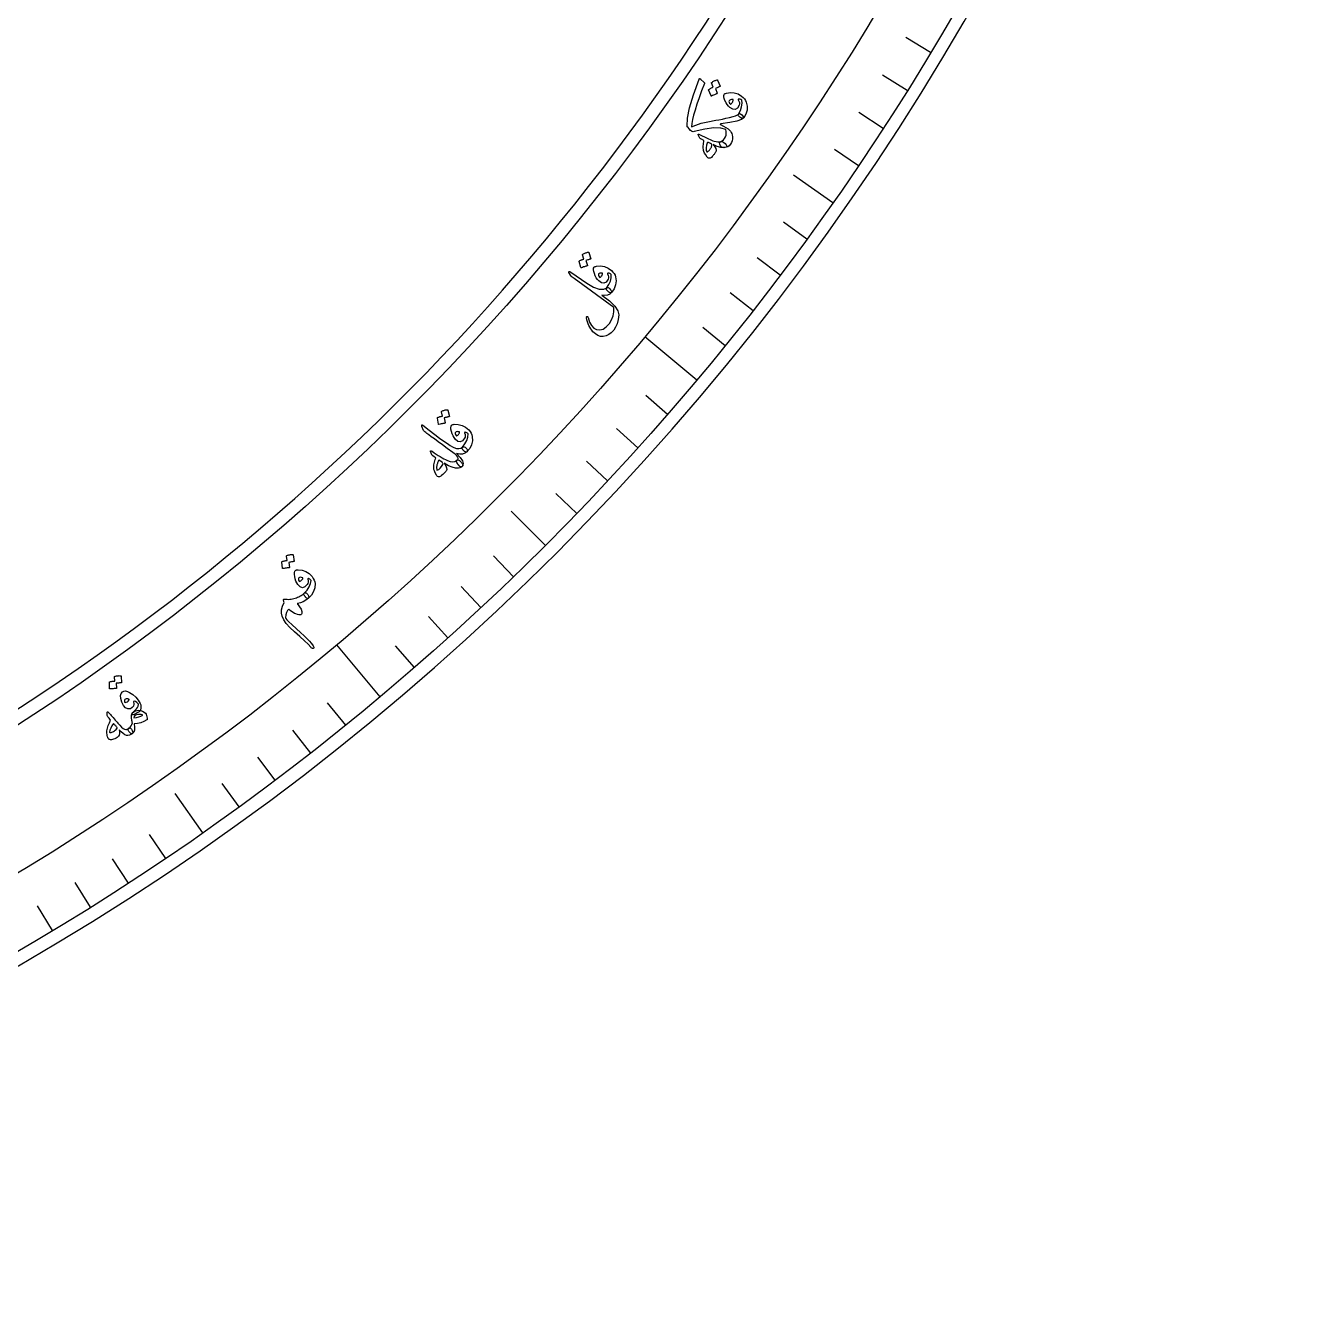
# Model space of a CAD drawing. Header units: millimetres. Extents: x -68 to 68, y -68 to 78.
# Drawn here: x 33.89 to 67.5, y -67.5 to -33.89 of the extents above; entities that cross this region are included whole.
import ezdxf

# ---------------------------------------------------------------- set-up
doc = ezdxf.new("R2010")
doc.units = ezdxf.units.MM
for name, color, linetype in [('CUT_INNER', 6, 'Continuous'), ('CUT_OUTER', 1, 'Continuous'), ('ENGRAVE', 7, 'Continuous'), ('ENGRAVE_FINE', 8, 'Continuous'), ('TEXT', 5, 'Continuous')]:
    doc.layers.add(name, color=color, linetype=linetype)

msp = doc.modelspace()

# ---------------------------------------------------------------- linework, layer by layer
at = {"layer": 'CUT_INNER'}
msp.add_arc((0.0001, -0.0002), 61.7624, 92.285139, 12.656461, dxfattribs=at)
at = {"layer": 'CUT_OUTER'}
msp.add_arc((0.0002, -0.0002), 67.4998, 179.843006, 0.000133, dxfattribs=at)
at = {"layer": 'ENGRAVE'}
for points in [[(55.0108, -38.519), (53.9768, -37.795)], [(51.4443, -43.1669), (50.0906, -42.031)], [(47.4863, -47.4863), (46.5937, -46.5937)], [(43.1669, -51.4443), (42.031, -50.0906)], [(38.519, -55.0108), (37.795, -53.9768)]]:
    msp.add_lwpolyline(points, dxfattribs=at)
for radius in [67.1557, 65.3886, 62.1068]:
    msp.add_circle((0, 0), radius, dxfattribs=at)
at = {"layer": 'ENGRAVE_FINE'}
for points in [[(57.5637, -34.5878), (56.9145, -34.1977)], [(56.9513, -35.5871), (56.309, -35.1858)], [(56.3216, -36.5756), (55.6864, -36.1632)], [(55.6746, -37.553), (55.0468, -37.1295)], [(54.3301, -39.4732), (53.7174, -39.028)], [(53.633, -40.4153), (53.0281, -39.9596)], [(52.9195, -41.3452), (52.3227, -40.8789)], [(52.1898, -42.2625), (51.6012, -41.7859)], [(50.6831, -44.0581), (50.1115, -43.5613)], [(49.9064, -44.936), (49.3436, -44.4292)], [(49.1146, -45.8001), (48.5607, -45.2836)], [(48.3078, -46.6503), (47.763, -46.1242)], [(46.6503, -48.3078), (46.1242, -47.763)], [(45.8001, -49.1146), (45.2836, -48.5607)], [(44.936, -49.9064), (44.4292, -49.3436)], [(44.0581, -50.6831), (43.5613, -50.1115)], [(42.2625, -52.1898), (41.7859, -51.6012)], [(41.3452, -52.9195), (40.8789, -52.3227)], [(40.4153, -53.633), (39.9596, -53.0281)], [(39.4732, -54.3301), (39.028, -53.7174)], [(37.553, -55.6746), (37.1295, -55.0468)], [(36.5756, -56.3216), (36.1632, -55.6864)], [(35.5871, -56.9513), (35.1858, -56.309)], [(34.5878, -57.5637), (34.1977, -56.9145)]]:
    msp.add_lwpolyline(points, dxfattribs=at)
at = {"layer": 'TEXT'}
for points in [[(51.5079, -35.2837), (51.5111, -35.2796), (51.5146, -35.2765), (51.5182, -35.2743), (51.522, -35.2732), (51.528, -35.2726), (51.5344, -35.2743), (51.5412, -35.2783), (51.5485, -35.2846), (51.6445, -35.375), (51.6484, -35.3798), (51.6505, -35.3854), (51.6507, -35.3915), (51.649, -35.3984), (51.5741, -35.5962), (51.508, -35.7781), (51.451, -35.944), (51.4031, -36.0941), (51.3645, -36.2282), (51.3355, -36.3463), (51.3162, -36.4484), (51.3067, -36.5345), (51.4208, -36.4866), (51.5648, -36.4423), (51.7387, -36.4014), (51.9426, -36.3637), (52.0274, -36.3481), (52.1164, -36.33), (52.2095, -36.3096), (52.3069, -36.2867), (52.3958, -36.2635), (52.4634, -36.2422), (52.5099, -36.2228), (52.5352, -36.2054), (52.5623, -36.1885), (52.5926, -36.1921), (52.6258, -36.2161), (52.6622, -36.2607), (52.6707, -36.2746), (52.6756, -36.2861), (52.6771, -36.2952), (52.6751, -36.3019), (52.6145, -36.3452), (52.4942, -36.386), (52.3141, -36.4239), (52.0745, -36.4584), (52.0644, -36.4632), (52.0592, -36.4678), (52.0592, -36.4722), (52.0641, -36.4764), (52.1438, -36.517), (52.2108, -36.555), (52.2652, -36.5904), (52.3069, -36.6234), (52.3293, -36.6513), (52.3473, -36.6801), (52.3611, -36.7095), (52.3706, -36.7398), (52.3798, -36.7946), (52.3801, -36.8469), (52.3715, -36.8967), (52.3538, -36.944), (52.3267, -36.9919), (52.2951, -37.0288), (52.2591, -37.0547), (52.2187, -37.0696), (52.1655, -37.0771), (52.1222, -37.0727), (52.0888, -37.0563), (52.0652, -37.0281), (52.0476, -36.9882), (52.0431, -36.9566), (52.0519, -36.9332), (52.0739, -36.9181), (52.1116, -36.8986), (52.1444, -36.8716), (52.1724, -36.8372), (52.1955, -36.7952), (52.2117, -36.7491), (52.2192, -36.7024), (52.2179, -36.6551), (52.2077, -36.6071), (52.0773, -36.566), (51.8953, -36.5617), (51.6618, -36.5934), (51.3769, -36.6604), (51.3528, -36.6634), (51.3295, -36.6593), (51.307, -36.648), (51.2853, -36.6295), (51.246, -36.5887), (51.2174, -36.5557), (51.1995, -36.5303), (51.1924, -36.5127), (51.2004, -36.3082), (51.2562, -36.0363), (51.3586, -35.6969), (51.5063, -35.2894), (51.5068, -35.2886), (51.507, -35.2879), (51.5072, -35.2872), (51.5071, -35.2866), (51.5071, -35.2859), (51.5072, -35.2852), (51.5075, -35.2845), (51.5079, -35.2837)], [(51.8331, -35.3868), (51.8324, -35.3836), (51.8331, -35.3801), (51.8351, -35.3764), (51.8383, -35.3724), (51.8544, -35.3612), (51.8708, -35.3508), (51.8873, -35.3413), (51.9042, -35.3327), (51.9215, -35.325), (51.9393, -35.318), (51.9578, -35.3119), (51.9768, -35.3066), (51.9816, -35.3064), (51.9858, -35.3076), (51.9892, -35.3104), (51.9919, -35.3146), (52.0601, -35.4694), (52.0603, -35.4725), (52.0582, -35.4755), (52.054, -35.4784), (52.0475, -35.4812), (52.0423, -35.4826), (52.0346, -35.4854), (52.0244, -35.4896), (52.0117, -35.4952), (51.9962, -35.5022), (51.978, -35.5106), (51.9568, -35.5205), (51.9329, -35.5318), (51.9846, -35.6534), (51.9856, -35.658), (51.9839, -35.6619), (51.9795, -35.6652), (51.9725, -35.6677), (51.9664, -35.6699), (51.957, -35.6736), (51.9444, -35.6786), (51.9285, -35.6851), (51.9092, -35.6933), (51.8863, -35.7032), (51.8599, -35.7149), (51.8299, -35.7285), (51.8259, -35.7293), (51.8229, -35.7287), (51.8207, -35.7268), (51.8195, -35.7236), (51.7578, -35.5701), (51.7572, -35.5669), (51.7579, -35.5634), (51.7599, -35.5597), (51.7632, -35.5557), (51.7762, -35.5457), (51.7897, -35.5366), (51.8036, -35.5284), (51.8179, -35.521), (51.8326, -35.5143), (51.8474, -35.5084), (51.8625, -35.5032), (51.8778, -35.4987)], [(52.1625, -35.6844), (52.1713, -35.6748), (52.1841, -35.6662), (52.2007, -35.6586), (52.2213, -35.6519), (52.3275, -35.6355), (52.4294, -35.6431), (52.527, -35.6745), (52.6203, -35.73), (52.6637, -35.7665), (52.6987, -35.8044), (52.7253, -35.8438), (52.7435, -35.8846), (52.7653, -35.9919), (52.7614, -36.097), (52.7317, -36.1998), (52.6762, -36.3003), (52.6674, -36.3082), (52.6551, -36.3117), (52.6393, -36.3108), (52.62, -36.3053), (52.6099, -36.3014), (52.6002, -36.2966), (52.5907, -36.291), (52.5815, -36.2846), (52.5728, -36.2777), (52.5646, -36.2709), (52.557, -36.264), (52.55, -36.2571), (52.5391, -36.2434), (52.5332, -36.2299), (52.5323, -36.2168), (52.5363, -36.2039), (52.5869, -36.104), (52.6186, -36.009), (52.6313, -35.9189), (52.6251, -35.8338), (52.6013, -35.8214), (52.5817, -35.8128), (52.5661, -35.8077), (52.5547, -35.8064), (52.5438, -35.8066), (52.5357, -35.8082), (52.5304, -35.8112), (52.5279, -35.8155), (52.5269, -35.819), (52.5268, -35.8222), (52.5274, -35.825), (52.5288, -35.8275), (52.5494, -35.8636), (52.5605, -35.8983), (52.5622, -35.9318), (52.5545, -35.964), (52.5094, -36.0421), (52.4543, -36.0791), (52.3892, -36.0752), (52.3143, -36.0303), (52.2774, -35.9957), (52.2431, -35.9539), (52.2116, -35.9048), (52.1827, -35.8485), (52.1612, -35.7952), (52.1506, -35.7501), (52.151, -35.7132), (52.1625, -35.6844)], [(52.2957, -35.8507), (52.2895, -35.8691), (52.2927, -35.8892), (52.3055, -35.9109), (52.3276, -35.9343), (52.3318, -35.937), (52.3349, -35.9387), (52.337, -35.9394), (52.338, -35.9391), (52.3526, -35.9261), (52.3655, -35.9117), (52.3767, -35.8959), (52.3864, -35.8786), (52.3931, -35.8623), (52.3968, -35.8475), (52.3974, -35.8344), (52.3949, -35.8228), (52.3579, -35.8232), (52.329, -35.8279), (52.3083, -35.8371), (52.2957, -35.8507)], [(52.0766, -36.9176), (52.1017, -36.9146), (52.1282, -36.9223), (52.1562, -36.9405), (52.1857, -36.9694), (52.215, -37.007), (52.2304, -37.036), (52.232, -37.0564), (52.2198, -37.0681), (52.156, -37.0803), (52.0768, -37.073), (51.9822, -37.0462), (51.8722, -36.9998), (51.9159, -37.0564), (51.944, -37.104), (51.9565, -37.1425), (51.9534, -37.1719), (51.9474, -37.1845), (51.9402, -37.1977), (51.9318, -37.2112), (51.9221, -37.2253), (51.9116, -37.2398), (51.9004, -37.2548), (51.8884, -37.2704), (51.8758, -37.2865), (51.852, -37.3138), (51.8317, -37.3342), (51.8148, -37.3477), (51.8014, -37.3544), (51.774, -37.3571), (51.7509, -37.3542), (51.7322, -37.3456), (51.7178, -37.3315), (51.6797, -37.271), (51.6515, -37.2218), (51.6331, -37.1839), (51.6247, -37.1572), (51.6205, -37.1266), (51.6179, -37.0956), (51.6167, -37.064), (51.617, -37.032), (51.6189, -36.9992), (51.6224, -36.9654), (51.6274, -36.9306), (51.634, -36.8947), (51.5687, -36.8596), (51.5552, -36.8523), (51.5442, -36.8444), (51.5356, -36.8359), (51.5294, -36.8269), (51.4832, -36.7454), (51.4794, -36.7326), (51.4844, -36.7267), (51.4981, -36.7275), (51.5206, -36.7352), (51.586, -36.7683), (51.6463, -36.7983), (51.7015, -36.8251), (51.7514, -36.8489), (51.7962, -36.8692), (51.836, -36.8859), (51.8706, -36.899), (51.9002, -36.9084), (51.9517, -36.9204), (51.9983, -36.9259), (52.0399, -36.925), (52.0766, -36.9176)], [(51.7244, -36.9338), (51.702, -37.0119), (51.6924, -37.0808), (51.6955, -37.1408), (51.7115, -37.1917), (51.7275, -37.1856), (51.7443, -37.1751), (51.762, -37.1603), (51.7804, -37.1411), (51.7898, -37.1291), (51.7987, -37.1167), (51.8073, -37.1039), (51.8154, -37.0906), (51.823, -37.0767), (51.8297, -37.0621), (51.8356, -37.0468), (51.8408, -37.0308), (51.8417, -37.0088), (51.8303, -36.9886), (51.8068, -36.97), (51.771, -36.9531), (51.7535, -36.9468), (51.7399, -36.9414), (51.7302, -36.9371), (51.7244, -36.9338)], [(48.4601, -39.8813), (48.4597, -39.878), (48.4607, -39.8745), (48.463, -39.871), (48.4666, -39.8674), (48.4836, -39.8576), (48.5008, -39.8488), (48.5182, -39.8408), (48.5358, -39.8338), (48.5537, -39.8276), (48.5721, -39.8223), (48.591, -39.8178), (48.6104, -39.8142), (48.6152, -39.8144), (48.6192, -39.816), (48.6224, -39.8191), (48.6247, -39.8235), (48.6788, -39.9838), (48.6787, -39.9869), (48.6764, -39.9897), (48.6719, -39.9922), (48.6652, -39.9944), (48.6599, -39.9954), (48.652, -39.9975), (48.6415, -40.0007), (48.6283, -40.0052), (48.6123, -40.0108), (48.5933, -40.0175), (48.5714, -40.0255), (48.5465, -40.0346), (48.5872, -40.1603), (48.5878, -40.165), (48.5857, -40.1688), (48.5811, -40.1716), (48.5738, -40.1735), (48.5676, -40.1752), (48.5579, -40.1779), (48.5449, -40.1819), (48.5284, -40.1869), (48.5084, -40.1933), (48.4848, -40.2011), (48.4574, -40.2104), (48.4264, -40.2212), (48.4223, -40.2217), (48.4193, -40.2209), (48.4174, -40.2188), (48.4165, -40.2154), (48.3688, -40.0571), (48.3684, -40.0538), (48.3694, -40.0504), (48.3717, -40.0469), (48.3754, -40.0432), (48.3893, -40.0345), (48.4035, -40.0266), (48.4181, -40.0196), (48.433, -40.0135), (48.4482, -40.0082), (48.4635, -40.0036), (48.479, -39.9998), (48.4946, -39.9967)], [(48.5659, -40.6229), (48.7431, -40.7273), (48.8939, -40.7809), (49.0183, -40.7835), (49.1162, -40.7351), (49.1275, -40.7362), (49.1434, -40.7466), (49.1638, -40.7663), (49.1888, -40.7953), (49.2076, -40.8193), (49.219, -40.8388), (49.2229, -40.8541), (49.2193, -40.865), (49.1707, -40.9088), (49.112, -40.935), (49.0434, -40.9435), (48.9649, -40.9344), (49.1633, -41.0871), (49.3034, -41.2242), (49.385, -41.3458), (49.4081, -41.452), (49.3919, -41.5767), (49.364, -41.6854), (49.3244, -41.7781), (49.2732, -41.8547), (49.2102, -41.9213), (49.144, -41.9708), (49.0744, -42.0032), (49.0017, -42.0187), (48.929, -42.0161), (48.8596, -41.9944), (48.7934, -41.9537), (48.7305, -41.8941), (48.7009, -41.8576), (48.6735, -41.8184), (48.6484, -41.7767), (48.6255, -41.7324), (48.6049, -41.6854), (48.5866, -41.6356), (48.5708, -41.583), (48.5572, -41.5277), (48.5567, -41.5207), (48.5576, -41.5142), (48.5598, -41.5083), (48.5634, -41.503), (48.5674, -41.4994), (48.572, -41.4973), (48.5773, -41.4966), (48.5831, -41.4974), (48.5888, -41.5), (48.5937, -41.5046), (48.5978, -41.5113), (48.601, -41.5201), (48.6437, -41.6424), (48.6949, -41.7362), (48.7548, -41.8015), (48.8233, -41.8381), (48.911, -41.8483), (48.9967, -41.8249), (49.0802, -41.7678), (49.1615, -41.677), (49.2182, -41.5838), (49.2562, -41.483), (49.2756, -41.3749), (49.2764, -41.2594), (48.2345, -40.504), (48.2097, -40.4858), (48.1896, -40.4694), (48.1742, -40.4548), (48.1634, -40.4419), (48.0994, -40.342), (48.1007, -40.3254), (48.1099, -40.3192), (48.1271, -40.3232), (48.1523, -40.3376)], [(48.7615, -40.2071), (48.7712, -40.1983), (48.7847, -40.1909), (48.8019, -40.1848), (48.823, -40.18), (48.9303, -40.1732), (49.0311, -40.1898), (49.1255, -40.2299), (49.2134, -40.2935), (49.2534, -40.3337), (49.2849, -40.3746), (49.3078, -40.4162), (49.3223, -40.4585), (49.3345, -40.5673), (49.3212, -40.6716), (49.2824, -40.7714), (49.2181, -40.8665), (49.2087, -40.8736), (49.1961, -40.876), (49.1804, -40.8736), (49.1617, -40.8665), (49.152, -40.8616), (49.1428, -40.856), (49.1338, -40.8496), (49.1252, -40.8424), (49.1171, -40.8348), (49.1096, -40.8272), (49.1027, -40.8197), (49.0963, -40.8122), (49.0867, -40.7975), (49.082, -40.7836), (49.0822, -40.7704), (49.0874, -40.758), (49.1468, -40.663), (49.1868, -40.5712), (49.2075, -40.4826), (49.2089, -40.3972), (49.1864, -40.3829), (49.1676, -40.3725), (49.1525, -40.3661), (49.1412, -40.3636), (49.1304, -40.363), (49.1222, -40.3638), (49.1166, -40.3663), (49.1137, -40.3704), (49.1125, -40.3737), (49.112, -40.3769), (49.1124, -40.3798), (49.1136, -40.3824), (49.1308, -40.4202), (49.1388, -40.4558), (49.1375, -40.4893), (49.127, -40.5206), (49.0751, -40.5944), (49.0169, -40.6264), (48.9524, -40.6166), (48.8818, -40.5652), (48.8481, -40.5275), (48.8178, -40.4827), (48.7908, -40.431), (48.7671, -40.3723), (48.7504, -40.3174), (48.7439, -40.2715), (48.7476, -40.2348), (48.7615, -40.2071)], [(48.8793, -40.3847), (48.8715, -40.4025), (48.873, -40.4228), (48.8837, -40.4455), (48.9037, -40.4708), (48.9076, -40.4738), (48.9105, -40.4758), (48.9125, -40.4767), (48.9136, -40.4765), (48.9292, -40.4649), (48.9434, -40.4517), (48.956, -40.4369), (48.9672, -40.4206), (48.9754, -40.4049), (48.9804, -40.3906), (48.9821, -40.3775), (48.9806, -40.3658), (48.9437, -40.3628), (48.9146, -40.365), (48.8931, -40.3723), (48.8793, -40.3847)], [(44.7652, -43.9883), (44.7652, -43.985), (44.7664, -43.9817), (44.769, -43.9783), (44.773, -43.975), (44.7908, -43.9668), (44.8087, -43.9595), (44.8267, -43.9531), (44.8448, -43.9476), (44.8631, -43.943), (44.8819, -43.9394), (44.9012, -43.9366), (44.9208, -43.9347), (44.9257, -43.9354), (44.9295, -43.9373), (44.9324, -43.9406), (44.9343, -43.9453), (44.9741, -44.1097), (44.9737, -44.1127), (44.9712, -44.1153), (44.9665, -44.1174), (44.9596, -44.119), (44.9543, -44.1195), (44.9462, -44.1209), (44.9354, -44.1233), (44.9219, -44.1265), (44.9054, -44.1307), (44.886, -44.1358), (44.8634, -44.1418), (44.8378, -44.1487), (44.8673, -44.2774), (44.8674, -44.2822), (44.8651, -44.2857), (44.8602, -44.2882), (44.8528, -44.2894), (44.8464, -44.2905), (44.8366, -44.2924), (44.8232, -44.2952), (44.8064, -44.2988), (44.786, -44.3033), (44.7617, -44.3091), (44.7336, -44.316), (44.7017, -44.324), (44.6977, -44.3241), (44.6948, -44.323), (44.693, -44.3207), (44.6924, -44.3173), (44.6588, -44.1554), (44.6587, -44.1521), (44.66, -44.1488), (44.6626, -44.1455), (44.6666, -44.1422), (44.6812, -44.1347), (44.6961, -44.1281), (44.7112, -44.1224), (44.7266, -44.1176), (44.7422, -44.1137), (44.7579, -44.1105), (44.7736, -44.108), (44.7895, -44.1063)], [(45.1828, -45.344), (45.1664, -45.3141), (45.1583, -45.2898), (45.1585, -45.2712), (45.1671, -45.2583), (45.1829, -45.2448), (45.194, -45.2322), (45.2004, -45.2206), (45.2021, -45.2101), (45.1918, -45.1788), (45.1651, -45.1423), (45.1218, -45.1007), (45.0619, -45.0539), (44.9177, -44.9488), (44.7895, -44.855), (44.6773, -44.7726), (44.5811, -44.7017), (44.5007, -44.6422), (44.4361, -44.5943), (44.3872, -44.558), (44.3541, -44.5334), (44.333, -44.5163), (44.3165, -44.501), (44.3044, -44.4875), (44.2968, -44.4759), (44.2565, -44.3775), (44.2518, -44.3504), (44.2539, -44.3354), (44.2629, -44.3326), (44.2788, -44.3419), (44.4436, -44.4699), (44.5905, -44.5819), (44.7193, -44.6781), (44.8301, -44.7584), (44.9228, -44.8231), (44.9972, -44.8726), (45.0534, -44.9067), (45.0912, -44.9256), (45.1628, -44.9474), (45.2239, -44.9529), (45.2744, -44.9423), (45.3143, -44.9154), (45.3271, -44.9071), (45.3427, -44.9049), (45.3612, -44.9088), (45.3825, -44.919), (45.4, -44.9307), (45.4147, -44.9448), (45.4268, -44.9613), (45.4362, -44.9801), (45.4417, -44.9981), (45.4433, -45.0132), (45.4411, -45.0255), (45.435, -45.035), (45.3808, -45.0752), (45.3173, -45.0959), (45.2444, -45.0973), (45.1621, -45.0791), (45.2592, -45.1826), (45.318, -45.2717), (45.3385, -45.3464), (45.3205, -45.4067), (45.3116, -45.4179), (45.3023, -45.4261), (45.2927, -45.4314), (45.2828, -45.4336), (45.2706, -45.4329), (45.2581, -45.4283), (45.2452, -45.4196), (45.2321, -45.4069), (45.2254, -45.3989), (45.2189, -45.391), (45.2125, -45.3832), (45.2061, -45.3754), (45.1999, -45.3677), (45.194, -45.3599), (45.1883, -45.352), (45.1828, -45.344)], [(45.0369, -44.3394), (45.0473, -44.3315), (45.0613, -44.3253), (45.0791, -44.3207), (45.1005, -44.3178), (45.2079, -44.3205), (45.3069, -44.3459), (45.3974, -44.3941), (45.4794, -44.4652), (45.5157, -44.5087), (45.5434, -44.5522), (45.5627, -44.5957), (45.5733, -44.6391), (45.5759, -44.7485), (45.5535, -44.8513), (45.5061, -44.9473), (45.4337, -45.0364), (45.4236, -45.0426), (45.4109, -45.0439), (45.3955, -45.0401), (45.3774, -45.0314), (45.3683, -45.0257), (45.3595, -45.0193), (45.3512, -45.0121), (45.3433, -45.0042), (45.3359, -44.9959), (45.329, -44.9877), (45.3228, -44.9796), (45.3171, -44.9715), (45.3088, -44.9561), (45.3054, -44.9419), (45.3068, -44.9287), (45.313, -44.9167), (45.3805, -44.8274), (45.4284, -44.7395), (45.4569, -44.653), (45.4658, -44.5681), (45.4446, -44.5518), (45.4268, -44.5398), (45.4124, -44.5321), (45.4013, -44.5287), (45.3906, -44.5271), (45.3823, -44.5272), (45.3766, -44.5292), (45.3733, -44.533), (45.3718, -44.5362), (45.3711, -44.5393), (45.3712, -44.5422), (45.3721, -44.545), (45.386, -44.5841), (45.3908, -44.6202), (45.3866, -44.6535), (45.3733, -44.6838), (45.3151, -44.7527), (45.2543, -44.7795), (45.191, -44.7641), (45.1252, -44.7067), (45.0949, -44.6661), (45.0686, -44.6189), (45.0463, -44.565), (45.0278, -44.5045), (45.016, -44.4482), (45.0136, -44.402), (45.0205, -44.3657), (45.0369, -44.3394)], [(45.1386, -44.5266), (45.1292, -44.5437), (45.1289, -44.564), (45.1376, -44.5876), (45.1553, -44.6145), (45.1589, -44.6179), (45.1616, -44.6202), (45.1636, -44.6212), (45.1646, -44.6211), (45.1812, -44.6109), (45.1965, -44.599), (45.2104, -44.5854), (45.2229, -44.5701), (45.2325, -44.5552), (45.2387, -44.5414), (45.2416, -44.5285), (45.2411, -44.5167), (45.2047, -44.5105), (45.1754, -44.5101), (45.1534, -44.5155), (45.1386, -44.5266)], [(44.9224, -45.2649), (44.9937, -45.2907), (45.0582, -45.2982), (45.1161, -45.2874), (45.1671, -45.2583), (45.1816, -45.2509), (45.1983, -45.2499), (45.2171, -45.2555), (45.238, -45.2676), (45.248, -45.2752), (45.2577, -45.2832), (45.2673, -45.2918), (45.2767, -45.3009), (45.2858, -45.3106), (45.2941, -45.321), (45.3017, -45.332), (45.3087, -45.3437), (45.319, -45.3641), (45.3246, -45.3812), (45.3256, -45.3949), (45.3219, -45.4053), (45.2994, -45.4277), (45.2737, -45.4453), (45.2449, -45.458), (45.2129, -45.4659), (45.1353, -45.465), (45.0473, -45.4434), (44.949, -45.4011), (44.8404, -45.3381), (44.8777, -45.4021), (44.8997, -45.4547), (44.9064, -45.4959), (44.8977, -45.5256), (44.8891, -45.5377), (44.8796, -45.5501), (44.8691, -45.5627), (44.8578, -45.5756), (44.8454, -45.5888), (44.8319, -45.6024), (44.8173, -45.6164), (44.8016, -45.6308), (44.7718, -45.6563), (44.7475, -45.6746), (44.7287, -45.6855), (44.7152, -45.689), (44.687, -45.6885), (44.6641, -45.6822), (44.6465, -45.6701), (44.6341, -45.6522), (44.6044, -45.5875), (44.5831, -45.5357), (44.57, -45.4969), (44.5654, -45.4711), (44.5647, -45.4417), (44.566, -45.411), (44.5693, -45.379), (44.5746, -45.3457), (44.5819, -45.3111), (44.5911, -45.2751), (44.6024, -45.2379), (44.6156, -45.1993), (44.5545, -45.1535), (44.5475, -45.1476), (44.5411, -45.1422), (44.5353, -45.1372), (44.53, -45.1326), (44.5255, -45.1283), (44.5219, -45.124), (44.5192, -45.1199), (44.5174, -45.1158), (44.4818, -45.0263), (44.479, -45.0125), (44.4849, -45.0074), (44.4996, -45.0107), (44.5231, -45.0226), (44.5765, -45.0611), (44.6289, -45.0972), (44.6805, -45.1308), (44.7312, -45.162), (44.7808, -45.1909), (44.8292, -45.2177), (44.8764, -45.2423), (44.9224, -45.2649)], [(44.698, -45.2559), (44.6913, -45.2682), (44.6845, -45.2812), (44.6777, -45.2948), (44.671, -45.3091), (44.6645, -45.3242), (44.6587, -45.3404), (44.6536, -45.3575), (44.6491, -45.3757), (44.6448, -45.3936), (44.6418, -45.4114), (44.6399, -45.429), (44.6391, -45.4464), (44.6396, -45.4636), (44.6414, -45.4805), (44.6446, -45.497), (44.6491, -45.5133), (44.6936, -45.4969), (44.7344, -45.4672), (44.7718, -45.424), (44.8055, -45.3673), (44.8076, -45.3554), (44.8046, -45.3423), (44.7965, -45.328), (44.7831, -45.3125)], [(40.7122, -47.7641), (40.7124, -47.7608), (40.714, -47.7576), (40.7168, -47.7546), (40.721, -47.7516), (40.7395, -47.745), (40.758, -47.7393), (40.7765, -47.7345), (40.795, -47.7307), (40.8137, -47.7277), (40.8328, -47.7257), (40.8522, -47.7246), (40.8719, -47.7245), (40.8766, -47.7256), (40.8803, -47.7279), (40.8829, -47.7314), (40.8844, -47.7362), (40.9095, -47.9035), (40.9089, -47.9065), (40.9061, -47.9089), (40.9012, -47.9105), (40.8943, -47.9115), (40.8889, -47.9115), (40.8807, -47.9122), (40.8698, -47.9136), (40.856, -47.9156), (40.8393, -47.9183), (40.8194, -47.9217), (40.7965, -47.9257), (40.7704, -47.9303), (40.7884, -48.0612), (40.7881, -48.0659), (40.7854, -48.0692), (40.7803, -48.0712), (40.7729, -48.0718), (40.7664, -48.0723), (40.7564, -48.0734), (40.7429, -48.075), (40.7258, -48.0771), (40.705, -48.0798), (40.6804, -48.0834), (40.6518, -48.0878), (40.6193, -48.0929), (40.6153, -48.0927), (40.6125, -48.0913), (40.6109, -48.0889), (40.6106, -48.0855), (40.5914, -47.9212), (40.5917, -47.9179), (40.5932, -47.9148), (40.5961, -47.9117), (40.6003, -47.9087), (40.6156, -47.9026), (40.631, -47.8973), (40.6465, -47.893), (40.6623, -47.8896), (40.6782, -47.887), (40.6941, -47.8852), (40.71, -47.8841), (40.7259, -47.8838)], [(40.9518, -48.1378), (40.9628, -48.1309), (40.9774, -48.1259), (40.9955, -48.1229), (41.0171, -48.1219), (41.1239, -48.1341), (41.2202, -48.1681), (41.3061, -48.2241), (41.3815, -48.3021), (41.4138, -48.3487), (41.4376, -48.3945), (41.4529, -48.4395), (41.4598, -48.4837), (41.4527, -48.5929), (41.4212, -48.6933), (41.3656, -48.7847), (41.2856, -48.8671), (41.2751, -48.8724), (41.2623, -48.8726), (41.2473, -48.8675), (41.23, -48.8572), (41.2214, -48.8507), (41.2133, -48.8435), (41.2056, -48.8356), (41.1984, -48.827), (41.1918, -48.8181), (41.1857, -48.8094), (41.1802, -48.8007), (41.1752, -48.7922), (41.1683, -48.7762), (41.1661, -48.7616), (41.1687, -48.7487), (41.1759, -48.7373), (41.2511, -48.6542), (41.3066, -48.5709), (41.3425, -48.4873), (41.3589, -48.4035), (41.3392, -48.3854), (41.3225, -48.3719), (41.3088, -48.3629), (41.2981, -48.3586), (41.2876, -48.356), (41.2793, -48.3554), (41.2734, -48.3568), (41.2699, -48.3603), (41.2681, -48.3634), (41.2671, -48.3665), (41.2669, -48.3694), (41.2676, -48.3722), (41.278, -48.4124), (41.2796, -48.4488), (41.2724, -48.4816), (41.2565, -48.5106), (41.1925, -48.5741), (41.1296, -48.5954), (41.0679, -48.5745), (41.0074, -48.5115), (40.9808, -48.4684), (40.9588, -48.419), (40.9413, -48.3634), (40.9282, -48.3015), (40.9214, -48.2444), (40.9231, -48.1981), (40.9332, -48.1626), (40.9518, -48.1378)], [(41.0366, -48.3333), (41.0258, -48.3495), (41.0237, -48.3697), (41.0302, -48.394), (41.0455, -48.4223), (41.0488, -48.426), (41.0513, -48.4285), (41.0531, -48.4298), (41.0542, -48.4298), (41.0717, -48.421), (41.0879, -48.4105), (41.1029, -48.3982), (41.1168, -48.3841), (41.1276, -48.3701), (41.135, -48.3568), (41.139, -48.3443), (41.1396, -48.3324), (41.1038, -48.3231), (41.0748, -48.3201), (41.0523, -48.3235), (41.0366, -48.3333)], [(40.6597, -48.8893), (40.6952, -48.8942), (40.7306, -48.8971), (40.7659, -48.8979), (40.8011, -48.8968), (40.8359, -48.8933), (40.8703, -48.8875), (40.9042, -48.8793), (40.9377, -48.8686), (40.9705, -48.8562), (41.0024, -48.8427), (41.0334, -48.8281), (41.0635, -48.8124), (41.0927, -48.7955), (41.1212, -48.7773), (41.1489, -48.7579), (41.1759, -48.7373), (41.1999, -48.7259), (41.2231, -48.7278), (41.2454, -48.743), (41.267, -48.7716), (41.2849, -48.8051), (41.294, -48.8322), (41.2942, -48.8528), (41.2856, -48.8671), (41.2182, -48.9178), (41.1479, -48.9584), (41.0748, -48.989), (40.9989, -49.0095), (40.9956, -49.0108), (40.9942, -49.0128), (40.9945, -49.0154), (40.9967, -49.0187), (41.0542, -49.0901), (41.0926, -49.1556), (41.1119, -49.2154), (41.1119, -49.2693), (41.1066, -49.2837), (41.0978, -49.294), (41.0855, -49.3), (41.0698, -49.302), (41.0327, -49.2987), (40.9955, -49.2913), (40.9582, -49.2797), (40.9206, -49.264), (40.8831, -49.2438), (40.8461, -49.2191), (40.8093, -49.1898), (40.773, -49.1559), (40.7394, -49.1937), (40.7132, -49.2427), (40.6945, -49.3031), (40.6831, -49.3747), (40.6929, -49.3975), (40.7238, -49.4353), (40.776, -49.488), (40.8495, -49.5556), (40.9719, -49.6654), (41.0795, -49.7639), (41.1721, -49.8508), (41.2498, -49.9265), (41.3126, -49.9905), (41.3604, -50.0429), (41.3933, -50.0836), (41.4112, -50.1127), (41.4195, -50.1322), (41.4244, -50.1483), (41.4259, -50.1612), (41.424, -50.1707), (41.4194, -50.1783), (41.4129, -50.1829), (41.4045, -50.1845), (41.3942, -50.183), (41.383, -50.1787), (41.3717, -50.1716), (41.3603, -50.1619), (41.349, -50.1494), (41.2767, -50.0726), (41.181, -49.9796), (41.0617, -49.8705), (40.9191, -49.7452), (40.8004, -49.6349), (40.7072, -49.5303), (40.6393, -49.4314), (40.5966, -49.3383), (40.5808, -49.2557), (40.5844, -49.1686), (40.6074, -49.077), (40.6498, -48.9808), (40.6435, -48.9637), (40.6386, -48.9473), (40.6351, -48.9315), (40.633, -48.9163), (40.6333, -48.9029), (40.6378, -48.8939), (40.6466, -48.8894), (40.6597, -48.8893)], [(36.2126, -50.9217), (36.2131, -50.9185), (36.2149, -50.9154), (36.218, -50.9126), (36.2225, -50.9101), (36.2414, -50.9051), (36.2602, -50.9011), (36.279, -50.898), (36.2977, -50.8958), (36.3166, -50.8946), (36.3357, -50.8943), (36.355, -50.895), (36.3747, -50.8966), (36.3793, -50.8981), (36.3827, -50.9007), (36.385, -50.9045), (36.386, -50.9093), (36.3968, -51.078), (36.3959, -51.0809), (36.3929, -51.083), (36.3879, -51.0842), (36.3809, -51.0846), (36.3756, -51.0841), (36.3674, -51.0841), (36.3564, -51.0845), (36.3426, -51.0853), (36.3257, -51.0864), (36.3057, -51.088), (36.2826, -51.0899), (36.2562, -51.0922), (36.263, -51.2239), (36.2623, -51.2286), (36.2593, -51.2317), (36.2541, -51.2332), (36.2467, -51.2331), (36.2402, -51.2331), (36.2302, -51.2332), (36.2166, -51.2336), (36.1995, -51.2341), (36.1786, -51.235), (36.1538, -51.2364), (36.125, -51.2382), (36.0923, -51.2404), (36.0883, -51.2398), (36.0857, -51.2382), (36.0843, -51.2357), (36.0843, -51.2322), (36.0792, -51.0672), (36.0798, -51.0639), (36.0816, -51.0609), (36.0847, -51.0581), (36.0892, -51.0555), (36.1048, -51.0507), (36.1206, -51.0469), (36.1364, -51.044), (36.1524, -51.042), (36.1683, -51.0409), (36.1843, -51.0405), (36.2002, -51.0409), (36.2161, -51.042)], [(36.4229, -51.3142), (36.4566, -51.2971), (36.4984, -51.2947), (36.5485, -51.307), (36.6068, -51.334), (36.6942, -51.3897), (36.7698, -51.4559), (36.8333, -51.5328), (36.8849, -51.6202), (36.8976, -51.6577), (36.903, -51.6983), (36.9011, -51.7421), (36.8919, -51.7891), (36.8793, -51.813), (36.8561, -51.8372), (36.8223, -51.8616), (36.7781, -51.8862), (36.7298, -51.9105), (36.6957, -51.9209), (36.6758, -51.9174), (36.6701, -51.9002), (36.6755, -51.8824), (36.6905, -51.8597), (36.7152, -51.8323), (36.7494, -51.8001), (36.7845, -51.7664), (36.8112, -51.7302), (36.8295, -51.6915), (36.8393, -51.6504), (36.8395, -51.6464), (36.8387, -51.6422), (36.8369, -51.6378), (36.8341, -51.6333), (36.7978, -51.5967), (36.7652, -51.574), (36.7362, -51.5653), (36.7108, -51.5705), (36.7188, -51.6372), (36.7076, -51.6909), (36.6773, -51.7315), (36.6279, -51.7589), (36.563, -51.7657), (36.5032, -51.739), (36.4487, -51.6788), (36.3994, -51.5852), (36.3755, -51.4935), (36.3715, -51.4177), (36.3873, -51.358), (36.4229, -51.3142)], [(36.582, -51.5091), (36.557, -51.5006), (36.5347, -51.4976), (36.5153, -51.5001), (36.4986, -51.5081), (36.4853, -51.5203), (36.4759, -51.5352), (36.4704, -51.5528), (36.4688, -51.5731), (36.47, -51.5804), (36.4734, -51.5861), (36.4791, -51.5901), (36.4872, -51.5926), (36.5209, -51.5918), (36.5495, -51.5808), (36.5729, -51.5596), (36.591, -51.5283), (36.5922, -51.5223), (36.5911, -51.5171), (36.5877, -51.5128), (36.582, -51.5091)], [(36.0196, -51.8627), (36.0219, -51.8467), (36.0282, -51.8406), (36.0385, -51.8443), (36.0528, -51.8579), (36.0605, -51.8668), (36.0714, -51.8789), (36.0854, -51.8944), (36.1025, -51.913), (36.1228, -51.9353), (36.1464, -51.9613), (36.1731, -51.9911), (36.2031, -52.0247), (36.2326, -52.0578), (36.259, -52.0873), (36.2823, -52.1135), (36.3025, -52.1362), (36.3195, -52.1553), (36.3332, -52.1708), (36.3437, -52.1827), (36.351, -52.1909), (36.3982, -52.2419), (36.4402, -52.2777), (36.4769, -52.2986), (36.5084, -52.3044), (36.5265, -52.3026), (36.5455, -52.2963), (36.5655, -52.2857), (36.5864, -52.2706), (36.6003, -52.2639), (36.6142, -52.2633), (36.628, -52.2687), (36.6417, -52.2803), (36.6551, -52.2964), (36.6666, -52.3141), (36.6763, -52.3334), (36.6843, -52.3542), (36.6891, -52.3733), (36.6906, -52.3889), (36.6889, -52.4011), (36.6838, -52.4098), (36.6428, -52.4379), (36.6026, -52.4551), (36.5631, -52.4613), (36.5244, -52.4566), (36.4826, -52.4393), (36.4375, -52.4096), (36.389, -52.3676), (36.3371, -52.3133), (36.3409, -52.3656), (36.3388, -52.4103), (36.3308, -52.4473), (36.3169, -52.4766), (36.3014, -52.4944), (36.2805, -52.5115), (36.2544, -52.528), (36.2229, -52.5438), (36.1879, -52.5579), (36.157, -52.5674), (36.1301, -52.5724), (36.1073, -52.5729), (36.0859, -52.5689), (36.0684, -52.5613), (36.0547, -52.5502), (36.045, -52.5356), (36.0362, -52.515), (36.0286, -52.4908), (36.0221, -52.4628), (36.0169, -52.4312), (36.0128, -52.3986), (36.0105, -52.372), (36.01, -52.3513), (36.0113, -52.3365), (36.0279, -52.2684), (36.0498, -52.1999), (36.0772, -52.1311), (36.1099, -52.0619), (36.0872, -52.0336), (36.068, -52.0089), (36.0521, -51.9879), (36.0396, -51.9705), (36.0303, -51.9552), (36.0237, -51.9402), (36.02, -51.9255), (36.0191, -51.9113)], [(36.6598, -52.023), (36.6561, -51.9886), (36.656, -51.9563), (36.6594, -51.9262), (36.6664, -51.8982), (36.669, -51.893), (36.6724, -51.8876), (36.6767, -51.8818), (36.6817, -51.8758), (36.6877, -51.8694), (36.6946, -51.8626), (36.7026, -51.8554), (36.7115, -51.8478), (36.7516, -51.8187), (36.7947, -51.8021), (36.841, -51.798), (36.8904, -51.8064), (36.9456, -51.8256), (36.9887, -51.8476), (37.0197, -51.8725), (37.0385, -51.9003), (37.0515, -51.9354), (37.0606, -51.9697), (37.0659, -52.0029), (37.0672, -52.0351), (37.067, -52.0414), (37.0659, -52.0464), (37.0641, -52.0504), (37.0614, -52.0532), (36.9833, -52.0948), (36.9007, -52.1256), (36.8137, -52.1455), (36.7223, -52.1545), (36.7341, -52.2461), (36.7316, -52.3193), (36.7148, -52.3738), (36.6838, -52.4098), (36.6722, -52.4148), (36.6592, -52.4144), (36.6448, -52.4086), (36.6289, -52.3975), (36.5876, -52.3579), (36.5668, -52.3235), (36.5664, -52.2944), (36.5864, -52.2706), (36.623, -52.2404), (36.6506, -52.2072), (36.6692, -52.1711), (36.6787, -52.132), (36.6768, -52.1223), (36.6747, -52.1115), (36.6723, -52.0995), (36.6697, -52.0864), (36.6671, -52.0722), (36.6645, -52.0569), (36.6621, -52.0405), (36.6598, -52.023)], [(36.8416, -51.9106), (36.7855, -51.9191), (36.7457, -51.9369), (36.7223, -51.9639), (36.7152, -52.0001), (36.7844, -51.9903), (36.8471, -51.9755), (36.9035, -51.9557), (36.9534, -51.9308), (36.9321, -51.9205), (36.9064, -51.9137), (36.8763, -51.9104), (36.8416, -51.9106)], [(36.1864, -52.149), (36.1436, -52.2072), (36.1124, -52.264), (36.0927, -52.3193), (36.0846, -52.3732), (36.0856, -52.379), (36.0886, -52.3831), (36.0933, -52.3852), (36.1, -52.3855), (36.121, -52.3813), (36.1422, -52.3744), (36.1637, -52.365), (36.1853, -52.353), (36.2072, -52.3383), (36.2293, -52.3211), (36.2516, -52.3013), (36.2741, -52.2788), (36.2772, -52.2748), (36.2799, -52.2697), (36.282, -52.2635), (36.2837, -52.2561), (36.2739, -52.2441), (36.2635, -52.2317), (36.2524, -52.2188), (36.2405, -52.2056), (36.228, -52.1921), (36.2148, -52.1781), (36.2009, -52.1638), (36.1864, -52.149)]]:
    msp.add_lwpolyline(points, close=True, dxfattribs=at)

doc.saveas('drawing.dxf')
